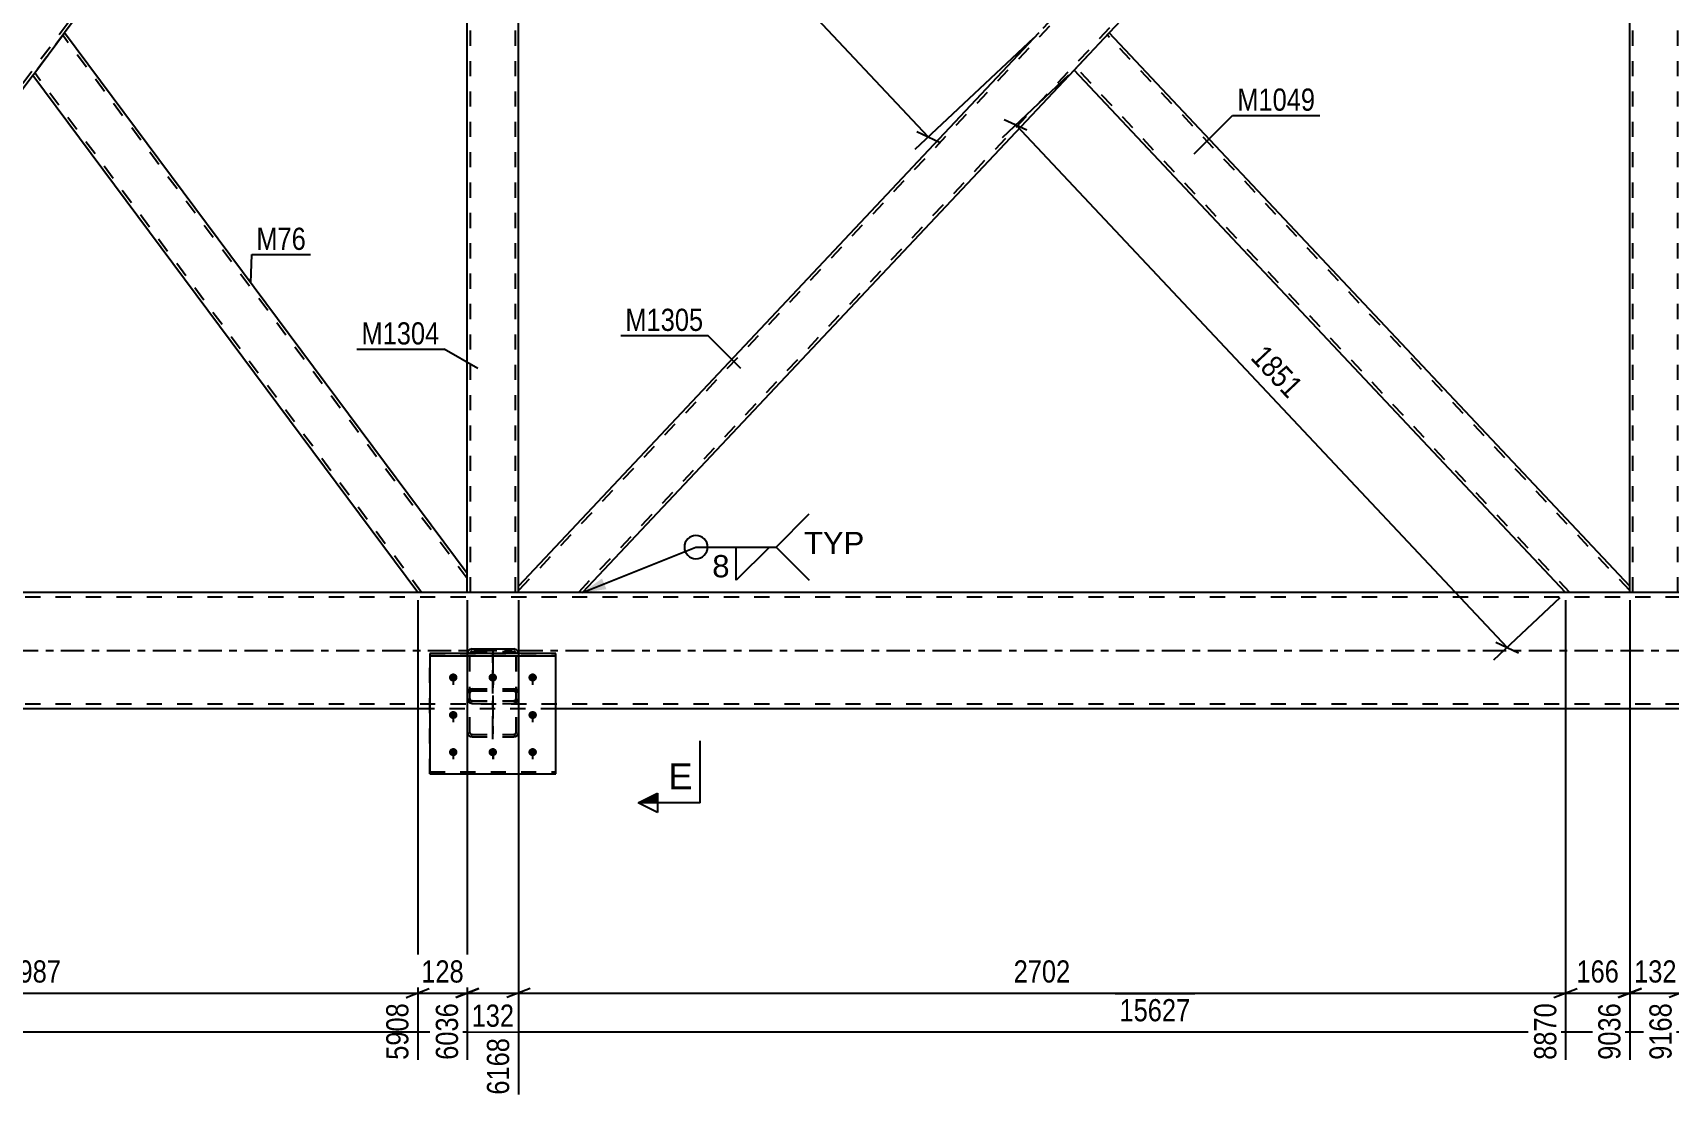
# Model space of a CAD drawing. Header units: millimetres. Extents: x -188 to 1001, y -633 to 208.
# Drawn here: x 243.5 to 454.7, y -217.4 to -79.7 of the extents above; entities that cross this region are included whole.
import ezdxf

# ---------------------------------------------------------------- set-up
doc = ezdxf.new("R2010")
doc.units = ezdxf.units.MM
doc.linetypes.add('DXK_LINE_DOT2', pattern=[3.9198, 1.9599, -1.9599])
doc.linetypes.add('DXK_LINE_DOT3', pattern=[5.9187, 2.979, -0.9799, 0.9799, -0.9799])
doc.styles.add('Arial', font='ARIAL.TTF', dxfattribs={"height": 0.2})
doc.styles.add('Arial Narrow', font='ARIALN.TTF', dxfattribs={"height": 0.2})

# ---------------------------------------------------------------- blocks, each defined once
blk = doc.blocks.new('Part-761552178-4418 - 4322')
at = {"color": 2, "linetype": 'Continuous'}
for p, q in [((243.53, -85.28), (247.64, -79.75)), ((299.6, -149.54), (247.64, -79.75)), ((293.2, -152), (243.53, -85.28)), ((299.6, -152), (299.6, -149.54))]:
    blk.add_line(p, q, dxfattribs=at)
at = {"color": 7, "linetype": 'DXK_LINE_DOT2'}
for p, q in [((299.6, -150.21), (247.39, -80.08)), ((243.78, -84.94), (243.79, -84.92)), ((293.7, -152), (243.78, -84.94)), ((299.6, -152), (293.2, -152))]:
    blk.add_line(p, q, dxfattribs=at)
blk = doc.blocks.new('Part-761552178-4358 - 4322')
at = {"color": 7, "linetype": 'DXK_LINE_DOT2'}
for p, q in [((306.2, -7.5), (299.6, -7.5)), ((299.6, -9.96), (299.6, -7.5)), ((300, -152), (300, -7.5)), ((305.8, -152), (305.8, -7.5)), ((306.2, -8.33), (306.2, -7.5)), ((299.6, -152), (299.6, -149.54)), ((306.2, -152), (299.6, -152)), ((306.2, -152), (306.2, -151.17))]:
    blk.add_line(p, q, dxfattribs=at)
at = {"color": 2, "linetype": 'Continuous'}
for p, q in [((306.2, -151.17), (306.2, -8.33)), ((299.6, -149.54), (299.6, -9.96))]:
    blk.add_line(p, q, dxfattribs=at)
blk = doc.blocks.new('Part-761552178-4363 - 4322')
at = {"color": 7, "linetype": 'DXK_LINE_DOT2'}
for p, q in [((456.2, -7.5), (449.6, -7.5)), ((449.6, -8.33), (449.6, -7.5)), ((450, -152), (450, -7.5)), ((455.8, -152), (455.8, -7.5)), ((456.2, -8.33), (456.2, -7.5)), ((449.6, -152), (449.6, -151.17)), ((456.2, -152), (449.6, -152)), ((456.2, -152), (456.2, -151.17))]:
    blk.add_line(p, q, dxfattribs=at)
at = {"color": 2, "linetype": 'Continuous'}
for p, q in [((449.6, -151.17), (449.6, -8.33)), ((456.2, -151.17), (456.2, -8.33))]:
    blk.add_line(p, q, dxfattribs=at)
blk = doc.blocks.new('Part-761552178-4433 - 4322')
at = {"color": 2, "linetype": 'Continuous'}
for p, q in [((382.43, -79.75), (377.9, -84.57)), ((449.6, -151.17), (382.43, -79.75)), ((441.32, -152), (377.9, -84.57)), ((449.6, -152), (449.6, -151.17))]:
    blk.add_line(p, q, dxfattribs=at)
at = {"color": 7, "linetype": 'DXK_LINE_DOT2'}
for p, q in [((449.6, -151.76), (382.16, -80.04)), ((378.18, -84.27), (378.2, -84.25)), ((441.87, -152), (378.18, -84.27)), ((449.6, -152), (441.32, -152))]:
    blk.add_line(p, q, dxfattribs=at)
blk = doc.blocks.new('Part-761552178-4370 - 4322')
at = {"color": 7, "linetype": 'DXK_LINE_DOT2'}
for p, q in [((299.61, -159.93), (299.62, -159.89)), ((299.61, -170.06), (299.61, -159.93)), ((299.93, -159.81), (299.91, -159.93)), ((299.91, -170.06), (299.91, -159.93)), ((300, -159.7), (299.93, -159.81)), ((300.09, -159.63), (300, -159.7)), ((300.21, -159.61), (300.09, -159.63)), ((300.21, -159.61), (305.61, -159.61)), ((305.72, -159.63), (305.61, -159.61)), ((305.82, -159.7), (305.72, -159.63)), ((305.88, -159.81), (305.82, -159.7)), ((305.91, -159.93), (305.88, -159.81)), ((305.91, -170.06), (305.91, -159.93)), ((306.2, -159.89), (306.21, -159.93)), ((306.21, -170.06), (306.21, -159.93)), ((299.78, -164.58), (299.65, -164.77)), ((299.98, -164.46), (299.78, -164.58)), ((300.21, -164.42), (299.98, -164.46)), ((300.09, -164.72), (300.21, -164.7)), ((300.21, -164.42), (305.61, -164.42)), ((300.21, -164.7), (305.61, -164.7)), ((305.84, -164.46), (305.61, -164.42)), ((305.61, -164.7), (305.72, -164.72)), ((306.03, -164.58), (305.84, -164.46)), ((306.16, -164.77), (306.03, -164.58)), ((299.65, -164.77), (299.61, -164.98)), ((299.65, -165.92), (299.61, -165.67)), ((299.91, -164.98), (299.93, -164.88)), ((299.91, -165.67), (299.93, -165.8)), ((299.93, -164.88), (300, -164.78)), ((299.93, -165.8), (300, -165.9)), ((300.21, -166.31), (299.98, -166.26)), ((300, -164.78), (300.09, -164.72)), ((300, -165.9), (300.09, -165.97)), ((300.09, -165.97), (300.21, -165.99)), ((300.21, -165.99), (305.61, -165.99)), ((300.21, -166.31), (305.61, -166.31)), ((305.61, -165.99), (305.72, -165.97)), ((305.84, -166.26), (305.61, -166.31)), ((305.72, -164.72), (305.82, -164.78)), ((305.72, -165.97), (305.82, -165.9)), ((305.82, -164.78), (305.88, -164.88)), ((305.82, -165.9), (305.88, -165.8)), ((305.88, -164.88), (305.91, -164.98)), ((305.88, -165.8), (305.91, -165.67)), ((306.21, -164.98), (306.16, -164.77)), ((306.21, -165.67), (306.16, -165.92)), ((299.61, -170.06), (299.65, -170.27)), ((299.65, -170.27), (299.78, -170.46)), ((299.78, -170.46), (299.98, -170.58)), ((299.93, -170.17), (299.91, -170.06)), ((300, -170.26), (299.93, -170.17)), ((299.98, -170.58), (300.21, -170.62)), ((300.09, -170.32), (300, -170.26)), ((300.21, -170.34), (300.09, -170.32)), ((300.21, -170.34), (305.61, -170.34)), ((300.21, -170.62), (305.61, -170.62)), ((305.72, -170.32), (305.61, -170.34)), ((305.61, -170.62), (305.84, -170.58)), ((305.82, -170.26), (305.72, -170.32)), ((305.88, -170.17), (305.82, -170.26)), ((305.84, -170.58), (306.03, -170.46)), ((305.91, -170.06), (305.88, -170.17)), ((306.03, -170.46), (306.16, -170.27)), ((306.16, -170.27), (306.21, -170.06))]:
    blk.add_line(p, q, dxfattribs=at)
at = {"color": 2, "linetype": 'Continuous'}
for p, q in [((299.62, -159.89), (299.65, -159.68)), ((299.98, -159.34), (300.21, -159.29)), ((300.21, -159.29), (305.61, -159.29)), ((305.61, -159.29), (305.84, -159.34)), ((306.16, -159.68), (306.2, -159.89))]:
    blk.add_line(p, q, dxfattribs=at)
at = {"color": 7, "linetype": 'DXK_LINE_DOT3'}
blk.add_line((302.91, -159.38), (302.91, -170.94), dxfattribs=at)
at = {"color": 2, "linetype": 'Continuous'}
for centre, start, end in [((300.23, -159.9), 114.32, 159.2417), ((305.58, -159.9), 20.7583, 65.68)]:
    blk.add_arc(centre, 0.621, start, end, dxfattribs=at)
at = {"color": 7, "linetype": 'DXK_LINE_DOT2'}
for centre, start, end in [((300.23, -165.7), 200.7583, 245.68), ((305.58, -165.7), 294.32, 339.2417)]:
    blk.add_arc(centre, 0.621, start, end, dxfattribs=at)
blk = doc.blocks.new('Part-761552178-4478 - 4322')
at = {"color": 2, "linetype": 'Continuous'}
for p, q in [((311.03, -159.89), (294.78, -159.89)), ((294.78, -159.89), (294.78, -175.43)), ((294.78, -160.16), (311.03, -160.16)), ((311.03, -175.43), (311.03, -159.89)), ((294.78, -175.43), (311.03, -175.43))]:
    blk.add_line(p, q, dxfattribs=at)
at = {"color": 7, "linetype": 'DXK_LINE_DOT2'}
blk.add_line((294.78, -175.16), (311.03, -175.16), dxfattribs=at)
blk = doc.blocks.new('Part-761552178-4449 - 4322')
at = {"color": 7, "linetype": 'DXK_LINE_DOT2'}
for p, q in [((299.65, -159.68), (299.61, -159.93)), ((299.61, -170.06), (299.61, -159.93)), ((299.91, -159.93), (299.93, -159.81)), ((299.91, -170.06), (299.91, -159.93)), ((299.93, -159.81), (300, -159.7)), ((300.21, -159.29), (299.98, -159.34)), ((300, -159.7), (300.09, -159.63)), ((300.09, -159.63), (300.21, -159.61)), ((300.21, -159.29), (305.61, -159.29)), ((300.21, -159.61), (305.61, -159.61)), ((305.84, -159.34), (305.61, -159.29)), ((305.61, -159.61), (305.72, -159.63)), ((305.72, -159.63), (305.82, -159.7)), ((305.82, -159.7), (305.88, -159.81)), ((305.88, -159.81), (305.91, -159.93)), ((305.91, -170.06), (305.91, -159.93)), ((306.21, -159.93), (306.16, -159.68)), ((306.21, -170.06), (306.21, -159.93)), ((299.65, -164.77), (299.78, -164.58)), ((299.78, -164.58), (299.98, -164.46)), ((299.98, -164.46), (300.21, -164.42)), ((300.21, -164.7), (300.09, -164.72)), ((300.21, -164.42), (305.61, -164.42)), ((300.21, -164.7), (305.61, -164.7)), ((305.61, -164.42), (305.84, -164.46)), ((305.72, -164.72), (305.61, -164.7)), ((305.84, -164.46), (306.03, -164.58)), ((306.03, -164.58), (306.16, -164.77)), ((299.61, -164.98), (299.65, -164.77)), ((299.61, -165.67), (299.65, -165.92)), ((299.93, -164.88), (299.91, -164.98)), ((299.93, -165.8), (299.91, -165.67)), ((300, -164.78), (299.93, -164.88)), ((300, -165.9), (299.93, -165.8)), ((299.98, -166.26), (300.09, -166.29)), ((300.09, -164.72), (300, -164.78)), ((300.09, -165.97), (300, -165.9)), ((300.21, -165.99), (300.09, -165.97)), ((300.09, -166.29), (300.21, -166.31)), ((300.21, -165.99), (305.61, -165.99)), ((300.21, -166.31), (305.61, -166.31)), ((305.72, -165.97), (305.61, -165.99)), ((305.61, -166.31), (305.82, -166.27)), ((305.82, -164.78), (305.72, -164.72)), ((305.82, -165.9), (305.72, -165.97)), ((305.88, -164.88), (305.82, -164.78)), ((305.88, -165.8), (305.82, -165.9)), ((305.82, -166.27), (305.84, -166.26)), ((305.91, -164.98), (305.88, -164.88)), ((305.91, -165.67), (305.88, -165.8)), ((306.16, -164.77), (306.21, -164.98)), ((306.16, -165.92), (306.21, -165.67)), ((299.65, -170.27), (299.61, -170.06)), ((299.78, -170.46), (299.65, -170.27)), ((299.98, -170.58), (299.78, -170.46)), ((299.91, -170.06), (299.93, -170.17)), ((299.93, -170.17), (300, -170.26)), ((300.21, -170.62), (299.98, -170.58)), ((300, -170.26), (300.09, -170.32)), ((300.09, -170.32), (300.21, -170.34)), ((300.21, -170.34), (305.61, -170.34)), ((300.21, -170.62), (305.61, -170.62)), ((305.61, -170.34), (305.72, -170.32)), ((305.84, -170.58), (305.61, -170.62)), ((305.72, -170.32), (305.82, -170.26)), ((305.82, -170.26), (305.88, -170.17)), ((306.03, -170.46), (305.84, -170.58)), ((305.88, -170.17), (305.91, -170.06)), ((306.16, -170.27), (306.03, -170.46)), ((306.21, -170.06), (306.16, -170.27))]:
    blk.add_line(p, q, dxfattribs=at)
at = {"color": 7, "linetype": 'DXK_LINE_DOT3'}
blk.add_line((302.91, -170.94), (302.91, -159.38), dxfattribs=at)
at = {"color": 7, "linetype": 'DXK_LINE_DOT2'}
for centre, start, end in [((300.23, -159.9), 114.32, 159.2417), ((305.58, -159.9), 20.7583, 65.68), ((300.23, -165.7), 200.7583, 245.68), ((305.58, -165.7), 294.32, 339.2417)]:
    blk.add_arc(centre, 0.621, start, end, dxfattribs=at)
blk = doc.blocks.new('Part-761552178-4489 - 4322')
at = {"color": 7, "linetype": 'DXK_LINE_DOT2'}
for p, q in [((294.78, -175.43), (294.78, -159.89)), ((294.78, -159.89), (311.03, -159.89)), ((294.78, -160.16), (311.03, -160.16)), ((311.03, -175.43), (311.03, -159.89)), ((294.78, -175.16), (311.03, -175.16)), ((294.78, -175.43), (311.03, -175.43))]:
    blk.add_line(p, q, dxfattribs=at)
blk = doc.blocks.new('Part-761552178-4527 - 4322')
at = {"color": 7, "linetype": 'DXK_LINE_DOT2'}
for p, q in [((726.65, -152), (68.4, -152)), ((726.65, -152.6), (34.1, -152.6)), ((726.65, -166.4), (34.1, -166.4)), ((311.03, -167), (294.78, -167))]:
    blk.add_line(p, q, dxfattribs=at)
at = {"color": 2, "linetype": 'Continuous'}
for p, q in [((720.65, -152), (181.15, -152)), ((294.78, -167), (132.9, -167)), ((594.78, -167), (311.03, -167))]:
    blk.add_line(p, q, dxfattribs=at)
at = {"color": 7, "linetype": 'DXK_LINE_DOT3'}
blk.add_line((34.1, -159.5), (726.65, -159.5), dxfattribs=at)
blk = doc.blocks.new('Bolt-761552178-4663 - 4322')
at = {"color": 1, "linetype": 'DXK_LINE_DOT2'}
for p, q in [((297.78, -162.48), (297.78, -163.9)), ((302.93, -162.48), (302.93, -163.9)), ((308.03, -162.48), (308.03, -163.9)), ((297.78, -167.32), (297.78, -168.74)), ((308.03, -167.32), (308.03, -168.74)), ((297.78, -172.11), (297.78, -173.53)), ((302.93, -172.11), (302.93, -173.53)), ((308.03, -172.11), (308.03, -173.53))]:
    blk.add_line(p, q, dxfattribs=at)
blk = doc.blocks.new('Bolt-761552178-4668 - 4322')
at = {"linetype": 'Continuous'}
for points in [[(297.78, -162.46), (297.9, -162.47), (298.01, -162.51), (298.11, -162.56), (298.19, -162.63), (298.26, -162.72), (298.31, -162.82), (298.33, -162.92), (298.33, -163.03), (298.31, -163.14), (298.26, -163.24), (298.19, -163.32), (298.11, -163.4), (298.01, -163.45), (297.9, -163.48), (297.78, -163.49), (297.67, -163.48), (297.56, -163.45), (297.46, -163.4), (297.37, -163.32), (297.31, -163.24), (297.26, -163.14), (297.24, -163.03), (297.24, -162.92), (297.26, -162.82), (297.31, -162.72), (297.37, -162.63), (297.46, -162.56), (297.56, -162.51), (297.67, -162.47)], [(302.88, -162.46), (303, -162.47), (303.11, -162.51), (303.21, -162.56), (303.29, -162.63), (303.36, -162.72), (303.41, -162.82), (303.43, -162.92), (303.43, -163.03), (303.41, -163.14), (303.36, -163.24), (303.29, -163.32), (303.21, -163.4), (303.11, -163.45), (303, -163.48), (302.88, -163.49), (302.77, -163.48), (302.66, -163.45), (302.56, -163.4), (302.47, -163.32), (302.41, -163.24), (302.36, -163.14), (302.34, -163.03), (302.34, -162.92), (302.36, -162.82), (302.41, -162.72), (302.47, -162.63), (302.56, -162.56), (302.66, -162.51), (302.77, -162.47)], [(308.03, -162.46), (308.15, -162.47), (308.26, -162.51), (308.36, -162.56), (308.44, -162.63), (308.51, -162.72), (308.56, -162.82), (308.58, -162.92), (308.58, -163.03), (308.56, -163.14), (308.51, -163.24), (308.44, -163.32), (308.36, -163.4), (308.26, -163.45), (308.15, -163.48), (308.03, -163.49), (307.92, -163.48), (307.81, -163.45), (307.71, -163.4), (307.62, -163.32), (307.56, -163.24), (307.51, -163.14), (307.49, -163.03), (307.49, -162.92), (307.51, -162.82), (307.56, -162.72), (307.62, -162.63), (307.71, -162.56), (307.81, -162.51), (307.92, -162.47)], [(297.78, -167.3), (297.9, -167.31), (298.01, -167.35), (298.11, -167.4), (298.19, -167.47), (298.26, -167.56), (298.31, -167.66), (298.33, -167.76), (298.33, -167.87), (298.31, -167.98), (298.26, -168.08), (298.19, -168.16), (298.11, -168.24), (298.01, -168.29), (297.9, -168.32), (297.78, -168.33), (297.67, -168.32), (297.56, -168.29), (297.46, -168.24), (297.37, -168.16), (297.31, -168.08), (297.26, -167.98), (297.24, -167.87), (297.24, -167.76), (297.26, -167.66), (297.31, -167.56), (297.37, -167.47), (297.46, -167.4), (297.56, -167.35), (297.67, -167.31)], [(308.03, -167.3), (308.15, -167.31), (308.26, -167.35), (308.36, -167.4), (308.44, -167.47), (308.51, -167.56), (308.56, -167.66), (308.58, -167.76), (308.58, -167.87), (308.56, -167.98), (308.51, -168.08), (308.44, -168.16), (308.36, -168.24), (308.26, -168.29), (308.15, -168.32), (308.03, -168.33), (307.92, -168.32), (307.81, -168.29), (307.71, -168.24), (307.62, -168.16), (307.56, -168.08), (307.51, -167.98), (307.49, -167.87), (307.49, -167.76), (307.51, -167.66), (307.56, -167.56), (307.62, -167.47), (307.71, -167.4), (307.81, -167.35), (307.92, -167.31)], [(297.78, -172.09), (297.9, -172.1), (298.01, -172.14), (298.11, -172.19), (298.19, -172.26), (298.26, -172.35), (298.31, -172.45), (298.33, -172.56), (298.33, -172.66), (298.31, -172.77), (298.26, -172.87), (298.19, -172.96), (298.11, -173.03), (298.01, -173.08), (297.9, -173.12), (297.78, -173.13), (297.67, -173.12), (297.56, -173.08), (297.46, -173.03), (297.37, -172.96), (297.31, -172.87), (297.26, -172.77), (297.24, -172.66), (297.24, -172.56), (297.26, -172.45), (297.31, -172.35), (297.37, -172.26), (297.46, -172.19), (297.56, -172.14), (297.67, -172.1)], [(302.88, -172.09), (303, -172.1), (303.11, -172.14), (303.21, -172.19), (303.29, -172.26), (303.36, -172.35), (303.41, -172.45), (303.43, -172.56), (303.43, -172.66), (303.41, -172.77), (303.36, -172.87), (303.29, -172.96), (303.21, -173.03), (303.11, -173.08), (303, -173.12), (302.88, -173.13), (302.77, -173.12), (302.66, -173.08), (302.56, -173.03), (302.47, -172.96), (302.41, -172.87), (302.36, -172.77), (302.34, -172.66), (302.34, -172.56), (302.36, -172.45), (302.41, -172.35), (302.47, -172.26), (302.56, -172.19), (302.66, -172.14), (302.77, -172.1)], [(308.03, -172.09), (308.15, -172.1), (308.26, -172.14), (308.36, -172.19), (308.44, -172.26), (308.51, -172.35), (308.56, -172.45), (308.58, -172.56), (308.58, -172.66), (308.56, -172.77), (308.51, -172.87), (308.44, -172.96), (308.36, -173.03), (308.26, -173.08), (308.15, -173.12), (308.03, -173.13), (307.92, -173.12), (307.81, -173.08), (307.71, -173.03), (307.62, -172.96), (307.56, -172.87), (307.51, -172.77), (307.49, -172.66), (307.49, -172.56), (307.51, -172.45), (307.56, -172.35), (307.62, -172.26), (307.71, -172.19), (307.81, -172.14), (307.92, -172.1)]]:
    blk.add_hatch(color=1, dxfattribs=at).paths.add_polyline_path(points)
at = {"color": 1, "linetype": 'Continuous'}
for p, q in [((297.78, -162.48), (297.78, -163.9)), ((302.88, -162.48), (302.88, -163.9)), ((308.03, -162.48), (308.03, -163.9)), ((297.78, -167.32), (297.78, -168.74)), ((308.03, -167.32), (308.03, -168.74)), ((297.78, -172.11), (297.78, -173.53)), ((302.88, -172.11), (302.88, -173.53)), ((308.03, -172.11), (308.03, -173.53))]:
    blk.add_line(p, q, dxfattribs=at)
blk = doc.blocks.new('Part-761552178-4808 - 4322')
at = {"color": 7, "linetype": 'DXK_LINE_DOT2'}
for p, q in [((441.87, -7.5), (306.2, -151.76)), ((449.6, -7.74), (313.94, -152)), ((449.6, -7.5), (441.32, -7.5)), ((377.9, -74.93), (373.37, -79.75)), ((382.43, -79.75), (377.9, -84.57)), ((314.48, -152), (306.2, -152))]:
    blk.add_line(p, q, dxfattribs=at)
at = {"color": 2, "linetype": 'Continuous'}
for p, q in [((441.32, -7.5), (377.9, -74.93)), ((449.6, -8.33), (382.43, -79.75)), ((449.6, -8.33), (449.6, -7.5)), ((373.37, -79.75), (306.2, -151.17)), ((377.9, -84.57), (314.48, -152)), ((306.2, -152), (306.2, -151.17))]:
    blk.add_line(p, q, dxfattribs=at)
blk = doc.blocks.new('Part-761552178-4828 - 4322')
at = {"color": 7, "linetype": 'DXK_LINE_DOT2'}
for p, q in [((293.7, -7.5), (187.45, -150.21)), ((299.6, -7.5), (293.2, -7.5)), ((299.6, -8.11), (299.6, -7.5)), ((299.6, -9.29), (193.35, -152)), ((243.53, -74.22), (239.41, -79.75)), ((247.64, -79.75), (243.53, -85.28)), ((193.85, -152), (187.45, -152))]:
    blk.add_line(p, q, dxfattribs=at)
at = {"color": 2, "linetype": 'Continuous'}
for p, q in [((293.2, -7.5), (243.53, -74.22)), ((299.6, -9.96), (299.6, -8.11)), ((299.6, -9.96), (247.64, -79.75)), ((239.41, -79.75), (187.45, -149.54)), ((243.53, -85.28), (193.85, -152)), ((187.45, -152), (187.45, -149.54))]:
    blk.add_line(p, q, dxfattribs=at)
blk = doc.blocks.new('StraightDimension-761552178-12593 - 4322')
at = {"color": 7, "linetype": 'Continuous'}
for p, q in [((305.47, -9.01), (290.17, -23.41)), ((293.38, -22.44), (290.45, -21.08)), ((291.91, -21.76), (359.08, -93.19)), ((372.64, -80.44), (357.34, -94.83)), ((357.62, -92.5), (360.55, -93.87))]:
    blk.add_line(p, q, dxfattribs=at)
at = {"color": 0}
blk.add_wipeout([(329.5, -60.64), (332.56, -57.76), (325.65, -50.41), (322.59, -53.28)], dxfattribs=at)
at = {"color": 3, "style": 'Arial'}
blk.add_text('1961', height=2.865, rotation=-46.7591, dxfattribs=at).set_placement((323.44, -53.31))
blk = doc.blocks.new('StraightDimension-761552178-5882 - 4322')
at = {"color": 7, "linetype": 'Continuous'}
for p, q in [((377.17, -85.25), (368.61, -93.31)), ((371.82, -92.34), (368.89, -90.98)), ((370.36, -91.66), (433.77, -159.1)), ((440.59, -152.69), (432.02, -160.74)), ((432.31, -158.41), (435.24, -159.78))]:
    blk.add_line(p, q, dxfattribs=at)
at = {"color": 0}
blk.add_wipeout([(405.53, -127.97), (408.59, -125.09), (402.75, -118.89), (399.69, -121.77)], dxfattribs=at)
at = {"color": 3, "style": 'Arial Narrow'}
blk.add_text('1851', height=2.863, rotation=-46.7591, dxfattribs=at).set_placement((400.54, -121.79))
blk = doc.blocks.new('StraightDimension-761552178-10326 - 4322')
at = {"color": 7, "linetype": 'Continuous'}
for p, q in [((193.85, -153), (193.85, -212.32)), ((293.2, -153), (293.2, -212.32)), ((195.35, -203.1), (192.35, -204.3)), ((193.85, -203.7), (293.2, -203.7)), ((291.7, -204.3), (294.7, -203.1))]:
    blk.add_line(p, q, dxfattribs=at)
at = {"color": 0}
blk.add_wipeout([(247.78, -202.95), (247.78, -198.75), (239.27, -198.75), (239.27, -202.95)], dxfattribs=at)
at = {"color": 0, "linetype": 'Continuous'}
blk.add_wipeout([(292.6, -204.4), (288.4, -204.4), (288.4, -212.92), (292.6, -212.92)], dxfattribs=at)
at = {"color": 3, "style": 'Arial Narrow'}
blk.add_text('1987', height=2.863, dxfattribs=at).set_placement((239.87, -202.35))
at = {"color": 3, "linetype": 'Continuous', "style": 'Arial Narrow'}
blk.add_text('5908', height=2.863, rotation=90.0002, dxfattribs=at).set_placement((292, -212.32))
blk = doc.blocks.new('StraightDimension-761552178-4970 - 4322')
at = {"color": 7, "linetype": 'Continuous'}
blk.add_line((-1.25, -208.7), (777.9, -208.7), dxfattribs=at)
at = {"color": 0}
blk.add_wipeout([(393.5, -207.95), (393.5, -203.75), (383.16, -203.75), (383.16, -207.95)], dxfattribs=at)
at = {"color": 3, "style": 'Arial Narrow'}
blk.add_text('15627', height=2.863, dxfattribs=at).set_placement((383.76, -207.35))
blk = doc.blocks.new('StraightDimension-761552178-10321 - 4322')
at = {"color": 7, "linetype": 'Continuous'}
for p, q in [((449.6, -153), (449.6, -212.32)), ((456.2, -153), (456.2, -212.32)), ((448.1, -204.3), (451.1, -203.1)), ((449.6, -203.7), (456.2, -203.7)), ((457.7, -203.1), (454.7, -204.3))]:
    blk.add_line(p, q, dxfattribs=at)
at = {"color": 0}
blk.add_wipeout([(456.24, -202.95), (456.24, -198.75), (449.56, -198.75), (449.56, -202.95)], dxfattribs=at)
at = {"color": 0, "linetype": 'Continuous'}
blk.add_wipeout([(455.6, -204.4), (451.4, -204.4), (451.4, -212.92), (455.6, -212.92)], dxfattribs=at)
at = {"color": 3, "style": 'Arial Narrow'}
blk.add_text('132', height=2.863, dxfattribs=at).set_placement((450.16, -202.35))
at = {"color": 3, "linetype": 'Continuous', "style": 'Arial Narrow'}
blk.add_text('9168', height=2.863, rotation=90.0002, dxfattribs=at).set_placement((455, -212.32))
blk = doc.blocks.new('StraightDimension-761552178-10324 - 4322')
at = {"color": 7, "linetype": 'Continuous'}
for p, q in [((299.6, -153), (299.6, -212.32)), ((306.2, -153), (306.2, -216.82)), ((298.1, -204.3), (301.1, -203.1)), ((299.6, -203.7), (306.2, -203.7)), ((307.7, -203.1), (304.7, -204.3))]:
    blk.add_line(p, q, dxfattribs=at)
at = {"color": 0}
blk.add_wipeout([(306.24, -208.65), (306.24, -204.45), (299.56, -204.45), (299.56, -208.65)], dxfattribs=at)
at = {"color": 0, "linetype": 'Continuous'}
blk.add_wipeout([(305.6, -208.9), (301.4, -208.9), (301.4, -217.42), (305.6, -217.42)], dxfattribs=at)
at = {"color": 3, "style": 'Arial Narrow'}
blk.add_text('132', height=2.863, dxfattribs=at).set_placement((300.16, -208.05))
at = {"color": 3, "linetype": 'Continuous', "style": 'Arial Narrow'}
blk.add_text('6168', height=2.863, rotation=90.0002, dxfattribs=at).set_placement((305, -216.82))
blk = doc.blocks.new('StraightDimension-761552178-10322 - 4322')
at = {"color": 7, "linetype": 'Continuous'}
for p, q in [((441.32, -153), (441.32, -212.32)), ((449.6, -153), (449.6, -212.32)), ((439.82, -204.3), (442.82, -203.1)), ((441.32, -203.7), (449.6, -203.7)), ((451.1, -203.1), (448.1, -204.3))]:
    blk.add_line(p, q, dxfattribs=at)
at = {"color": 0}
blk.add_wipeout([(448.8, -202.95), (448.8, -198.75), (442.12, -198.75), (442.12, -202.95)], dxfattribs=at)
at = {"color": 0, "linetype": 'Continuous'}
blk.add_wipeout([(449, -204.4), (444.8, -204.4), (444.8, -212.92), (449, -212.92)], dxfattribs=at)
at = {"color": 3, "style": 'Arial Narrow'}
blk.add_text('166', height=2.863, dxfattribs=at).set_placement((442.72, -202.35))
at = {"color": 3, "linetype": 'Continuous', "style": 'Arial Narrow'}
blk.add_text('9036', height=2.863, rotation=90.0002, dxfattribs=at).set_placement((448.4, -212.32))
blk = doc.blocks.new('StraightDimension-761552178-10323 - 4322')
at = {"color": 7, "linetype": 'Continuous'}
for p, q in [((306.2, -153), (306.2, -216.82)), ((441.32, -153), (441.32, -212.32)), ((307.7, -203.1), (304.7, -204.3)), ((306.2, -203.7), (441.32, -203.7)), ((439.82, -204.3), (442.82, -203.1))]:
    blk.add_line(p, q, dxfattribs=at)
at = {"color": 0}
blk.add_wipeout([(378.02, -202.95), (378.02, -198.75), (369.5, -198.75), (369.5, -202.95)], dxfattribs=at)
at = {"color": 0, "linetype": 'Continuous'}
blk.add_wipeout([(440.72, -204.4), (436.52, -204.4), (436.52, -212.92), (440.72, -212.92)], dxfattribs=at)
at = {"color": 3, "style": 'Arial Narrow'}
blk.add_text('2702', height=2.863, dxfattribs=at).set_placement((370.1, -202.35))
at = {"color": 3, "linetype": 'Continuous', "style": 'Arial Narrow'}
blk.add_text('8870', height=2.863, rotation=90.0002, dxfattribs=at).set_placement((440.12, -212.32))
blk = doc.blocks.new('StraightDimension-761552178-10325 - 4322')
at = {"color": 7, "linetype": 'Continuous'}
for p, q in [((293.2, -153), (293.2, -212.32)), ((299.6, -153), (299.6, -212.32)), ((291.7, -204.3), (294.7, -203.1)), ((293.2, -203.7), (299.6, -203.7)), ((301.1, -203.1), (298.1, -204.3))]:
    blk.add_line(p, q, dxfattribs=at)
at = {"color": 0}
blk.add_wipeout([(299.74, -202.95), (299.74, -198.75), (293.06, -198.75), (293.06, -202.95)], dxfattribs=at)
at = {"color": 0, "linetype": 'Continuous'}
blk.add_wipeout([(299, -204.4), (294.8, -204.4), (294.8, -212.92), (299, -212.92)], dxfattribs=at)
at = {"color": 3, "style": 'Arial Narrow'}
blk.add_text('128', height=2.863, dxfattribs=at).set_placement((293.66, -202.35))
at = {"color": 3, "linetype": 'Continuous', "style": 'Arial Narrow'}
blk.add_text('6036', height=2.863, rotation=90.0002, dxfattribs=at).set_placement((298.4, -212.32))
blk = doc.blocks.new('StraightDimension-761552178-12567 - 4322')
at = {"color": 7, "linetype": 'Continuous'}
for p, q in [((455.47, -9.01), (441.95, -21.72)), ((445.17, -20.76), (442.24, -19.4)), ((443.7, -20.08), (510.87, -91.5)), ((522.64, -80.44), (509.12, -93.15)), ((509.41, -90.82), (512.34, -92.19))]:
    blk.add_line(p, q, dxfattribs=at)
at = {"color": 0}
blk.add_wipeout([(481.29, -58.96), (484.35, -56.08), (477.44, -48.72), (474.38, -51.6)], dxfattribs=at)
at = {"color": 3, "style": 'Arial'}
blk.add_text('1961', height=2.865, rotation=-46.7591, dxfattribs=at).set_placement((475.22, -51.63))
blk = doc.blocks.new('Mark-761552178-4354 - 4322')
at = {"color": 0}
blk.add_wipeout([(296.01, -119.99), (296.01, -116.99), (285.95, -116.99), (285.95, -119.99)], dxfattribs=at)
blk.add_wipeout([(296.01, -119.99), (296.01, -116.99), (285.95, -116.99), (285.95, -119.99)], dxfattribs=at)
at = {"color": 30, "linetype": 'Continuous'}
for p in [(285.35, -120.59), (300.94, -123.09)]:
    blk.add_line(p, (296.61, -120.59), dxfattribs=at)
at = {"color": 3, "style": 'Arial Narrow'}
blk.add_text('M1304', height=2.863, dxfattribs=at).set_placement((285.95, -119.99))
blk = doc.blocks.new('Mark-761552178-4414 - 4322')
at = {"color": 0}
blk.add_wipeout([(278.78, -107.78), (278.78, -104.78), (272.38, -104.78), (272.38, -107.78)], dxfattribs=at)
blk.add_wipeout([(278.78, -107.78), (278.78, -104.78), (272.38, -104.78), (272.38, -107.78)], dxfattribs=at)
at = {"color": 30, "linetype": 'Continuous'}
for p, q in [((271.69, -112.05), (271.78, -108.38)), ((271.78, -108.38), (279.38, -108.38))]:
    blk.add_line(p, q, dxfattribs=at)
at = {"color": 3, "style": 'Arial Narrow'}
blk.add_text('M76', height=2.863, dxfattribs=at).set_placement((272.38, -107.78))
blk = doc.blocks.new('Mark-761552178-4429 - 4322')
at = {"color": 0}
blk.add_wipeout([(409.01, -89.82), (409.01, -86.82), (398.96, -86.82), (398.96, -89.82)], dxfattribs=at)
blk.add_wipeout([(409.01, -89.82), (409.01, -86.82), (398.96, -86.82), (398.96, -89.82)], dxfattribs=at)
at = {"color": 30, "linetype": 'Continuous'}
for p, q in [((393.41, -95.37), (398.36, -90.42)), ((398.36, -90.42), (409.61, -90.42))]:
    blk.add_line(p, q, dxfattribs=at)
at = {"color": 3, "style": 'Arial Narrow'}
blk.add_text('M1049', height=2.863, dxfattribs=at).set_placement((398.96, -89.82))
blk = doc.blocks.new('Mark-761552178-4804 - 4322')
at = {"color": 0}
blk.add_wipeout([(330.05, -118.24), (330.05, -115.24), (320, -115.24), (320, -118.24)], dxfattribs=at)
blk.add_wipeout([(330.05, -118.24), (330.05, -115.24), (320, -115.24), (320, -118.24)], dxfattribs=at)
at = {"color": 30, "linetype": 'Continuous'}
for p in [(319.4, -118.84), (334.9, -123.09)]:
    blk.add_line(p, (330.65, -118.84), dxfattribs=at)
at = {"color": 3, "style": 'Arial Narrow'}
blk.add_text('M1305', height=2.863, dxfattribs=at).set_placement((320, -118.24))
blk = doc.blocks.new('SectionMark-761552178-6186 - 4322')
at = {"linetype": 'Continuous'}
for points in [[(324.16, 39.07), (324.16, 37.82), (321.66, 39.07)], [(324.16, -177.91), (324.16, -179.16), (321.66, -179.16)]]:
    blk.add_hatch(color=6, dxfattribs=at).paths.add_polyline_path(points)
at = {"color": 6, "linetype": 'Continuous'}
for p, q in [((321.66, 39.07), (324.16, 40.32)), ((324.16, 37.82), (324.16, 40.32)), ((329.66, 39.07), (321.66, 39.07)), ((321.66, 39.07), (324.16, 37.82)), ((321.66, -179.16), (324.16, -177.91)), ((329.66, -179.16), (321.66, -179.16)), ((324.16, -180.41), (321.66, -179.16)), ((324.16, -177.91), (324.16, -180.41))]:
    blk.add_line(p, q, dxfattribs=at)
at = {"color": 0, "linetype": 'Continuous'}
for points in [[(328.66, 33.82), (328.66, 37.32), (325.55, 37.32), (325.55, 33.82)], [(328.66, -177.41), (328.66, -173.91), (325.55, -173.91), (325.55, -177.41)]]:
    blk.add_wipeout(points, dxfattribs=at)
at = {"color": 6, "linetype": 'Continuous'}
for p, q in [((329.66, 39.07), (329.66, 31.07)), ((329.66, -179.16), (329.66, -171.16))]:
    blk.add_line(p, q, dxfattribs=at)
at = {"color": 3, "linetype": 'Continuous', "style": 'Arial'}
for p in [(325.55, 33.82), (325.55, -177.41)]:
    blk.add_text('E', height=3.34, dxfattribs=at).set_placement(p)
blk = doc.blocks.new('WeldMark-761552178-6207 - 4322')
at = {"linetype": 'Continuous'}
blk.add_hatch(color=30, dxfattribs=at).paths.add_polyline_path([(317.55, -151.58), (314.48, -152), (316.99, -150.19)])
at = {"color": 3, "linetype": 'Continuous'}
for q in [(343.72, -141.86), (343.72, -150.43)]:
    blk.add_line((339.44, -146.14), q, dxfattribs=at)
at = {"color": 30, "linetype": 'Continuous'}
blk.add_line((314.48, -152), (329.11, -146.14), dxfattribs=at)
at = {"color": 3, "linetype": 'Continuous'}
blk.add_arc((329.11, -146.14), 1.5, 90, 270, dxfattribs=at)
at = {"color": 0}
blk.add_wipeout([(333.64, -150.24), (333.64, -146.84), (331.01, -146.84), (331.01, -150.24)], dxfattribs=at)
at = {"color": 30, "linetype": 'Continuous'}
blk.add_line((329.11, -146.14), (339.44, -146.14), dxfattribs=at)
at = {"color": 3, "linetype": 'Continuous'}
for p, q in [((334.29, -146.14), (338.58, -146.14)), ((338.58, -146.14), (334.29, -150.43)), ((334.29, -150.43), (334.29, -146.14))]:
    blk.add_line(p, q, dxfattribs=at)
blk.add_arc((329.11, -146.14), 1.5, 270, 90, dxfattribs=at)
at = {"color": 3, "style": 'Arial'}
blk.add_text('8', height=2.87, dxfattribs=at).set_placement((331.21, -150.04))
at = {"color": 0, "linetype": 'Continuous'}
blk.add_wipeout([(350.81, -147.04), (350.81, -144.04), (343.04, -144.04), (343.04, -147.04)], dxfattribs=at)
blk.add_wipeout([(350.81, -147.04), (350.81, -144.04), (343.04, -144.04), (343.04, -147.04)], dxfattribs=at)
at = {"color": 3, "linetype": 'Continuous', "style": 'Arial'}
blk.add_text('TYP', height=2.865, dxfattribs=at).set_placement((343.04, -147.04))

msp = doc.modelspace()

# ---------------------------------------------------------------- block references
for name in ['Part-761552178-4828 - 4322', 'Part-761552178-4358 - 4322', 'Part-761552178-4808 - 4322', 'Part-761552178-4363 - 4322', 'Part-761552178-4418 - 4322', 'Part-761552178-4433 - 4322', 'Part-761552178-4527 - 4322', 'Part-761552178-4478 - 4322', 'Part-761552178-4489 - 4322', 'Part-761552178-4370 - 4322', 'Part-761552178-4449 - 4322', 'Bolt-761552178-4668 - 4322', 'Bolt-761552178-4663 - 4322']:
    msp.add_blockref(name, (0, 0))

# ---------------------------------------------------------------- next in the draw order: block references
for name in ['StraightDimension-761552178-12593 - 4322', 'StraightDimension-761552178-10326 - 4322']:
    msp.add_blockref(name, (0, 0))

# ---------------------------------------------------------------- next in the draw order: block references
msp.add_blockref('StraightDimension-761552178-5882 - 4322', (0, 0))

# ---------------------------------------------------------------- next in the draw order: block references
msp.add_blockref('StraightDimension-761552178-4970 - 4322', (0, 0))

# ---------------------------------------------------------------- next in the draw order: block references
for name in ['StraightDimension-761552178-12567 - 4322', 'Mark-761552178-4429 - 4322', 'Mark-761552178-4414 - 4322', 'Mark-761552178-4804 - 4322', 'Mark-761552178-4354 - 4322', 'StraightDimension-761552178-10324 - 4322', 'StraightDimension-761552178-10321 - 4322']:
    msp.add_blockref(name, (0, 0))

# ---------------------------------------------------------------- next in the draw order: block references
for name in ['StraightDimension-761552178-10325 - 4322', 'StraightDimension-761552178-10322 - 4322']:
    msp.add_blockref(name, (0, 0))

# ---------------------------------------------------------------- next in the draw order: block references
msp.add_blockref('StraightDimension-761552178-10323 - 4322', (0, 0))

# ---------------------------------------------------------------- next in the draw order: block references
msp.add_blockref('SectionMark-761552178-6186 - 4322', (0, 0))

# ---------------------------------------------------------------- next in the draw order: block references
msp.add_blockref('WeldMark-761552178-6207 - 4322', (0, 0))

doc.saveas('drawing.dxf')
